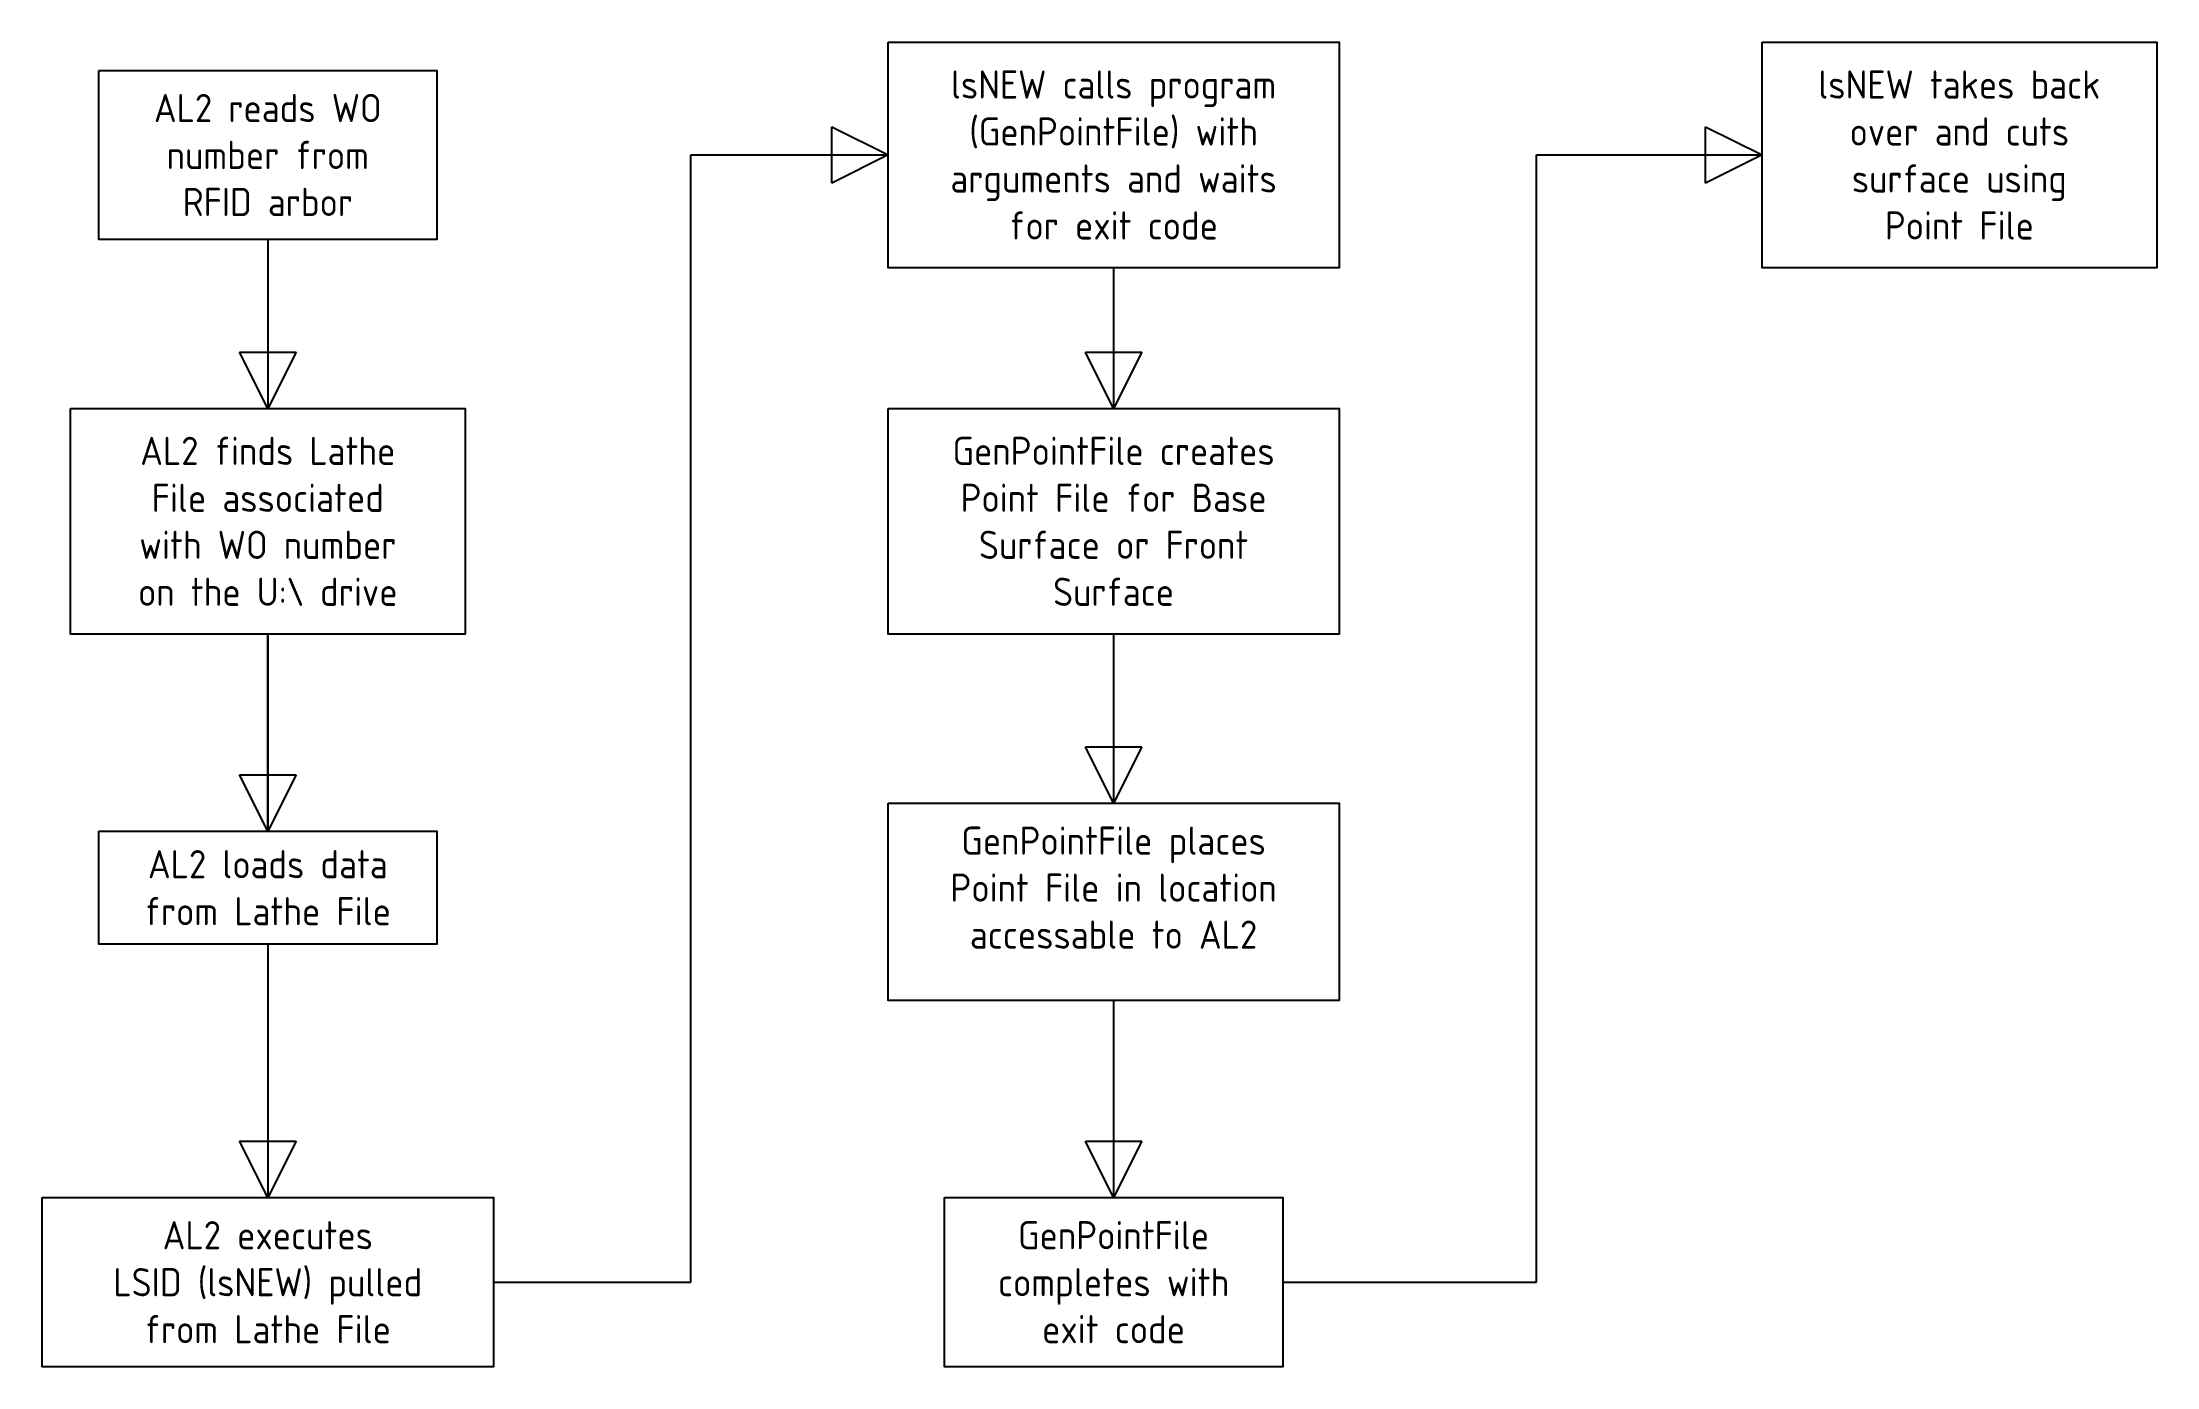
# Model space of a CAD drawing. Header units: millimetres. Extents: x 2 to 77, y 117 to 164.
import ezdxf

# ---------------------------------------------------------------- set-up
doc = ezdxf.new("R2010")
doc.units = ezdxf.units.MM
doc.layers.get('0').update_dxf_attribs({"linetype": 'CONTINUOUS'})
doc.styles.add('iso', font='iso')

msp = doc.modelspace()

# ---------------------------------------------------------------- linework, layer by layer
for p, q in [((30, 159), (30, 161)), ((30, 161), (32, 160)), ((61, 159), (61, 161)), ((61, 161), (63, 160)), ((25, 120), (25, 160)), ((25, 160), (32, 160)), ((32, 160), (30, 159)), ((55, 120), (55, 160)), ((55, 160), (63, 160)), ((63, 160), (61, 159)), ((10, 157), (10, 151)), ((40, 156), (40, 151)), ((10, 151), (9, 153)), ((9, 153), (11, 153)), ((11, 153), (10, 151)), ((40, 151), (39, 153)), ((39, 153), (41, 153)), ((41, 153), (40, 151)), ((40, 143), (40, 137)), ((40, 137), (39, 139)), ((39, 139), (41, 139)), ((41, 139), (40, 137)), ((10, 136), (9, 138)), ((9, 138), (11, 138)), ((11, 138), (10, 136)), ((10, 132), (10, 123)), ((40, 130), (40, 123)), ((10, 123), (9, 125)), ((9, 125), (11, 125)), ((11, 125), (10, 123)), ((40, 123), (39, 125)), ((39, 125), (41, 125)), ((41, 125), (40, 123)), ((18, 120), (25, 120)), ((46, 120), (55, 120))]:
    msp.add_line(p, q)
for points in [[(32, 164), (48, 164), (48, 156), (32, 156)], [(63, 164), (77, 164), (77, 156), (63, 156)], [(4, 163), (16, 163), (16, 157), (4, 157)], [(3, 151), (17, 151), (17, 143), (3, 143)], [(32, 151), (48, 151), (48, 143), (32, 143)], [(10, 143), (10, 143), (10, 136), (10, 136)], [(32, 137), (48, 137), (48, 130), (32, 130)], [(4, 136), (16, 136), (16, 132), (4, 132)], [(2, 123), (18, 123), (18, 117), (2, 117)], [(34, 123), (46, 123), (46, 117), (34, 117)]]:
    msp.add_lwpolyline(points, close=True)

# ---------------------------------------------------------------- texts
at = {"char_height": 1, "attachment_point": 5, "style": 'iso'}
for s, insert, width in [('lsNEW calls program\\P(GenPointFile) with\\Parguments and waits\\Pfor exit code', (40, 160), 14.05594), ('lsNEW takes back\\Pover and cuts\\Psurface using\\PPoint File', (70, 160), 12.25076), ('AL2 reads WO\\Pnumber from\\PRFID arbor', (10, 160), 9.80594), ('AL2 finds Lathe\\PFile associated\\Pwith WO number\\Pon the U:\\ drive', (10, 147), 11.02778), ('GenPointFile creates\\PPoint File for Base\\PSurface or Front\\PSurface', (40, 147), 13.75), ('GenPointFile places\\PPoint File in location\\Paccessable to AL2', (40, 134), 14.02778), ('AL2 loads data\\Pfrom Lathe File', (10, 134), 10.38889), ('AL2 executes\\PLSID (lsNEW) pulled\\Pfrom Lathe File', (10, 120), 13.25038), ('GenPointFile\\Pcompletes with\\Pexit code', (40, 120), 9.86149)]:
    msp.add_mtext(s, dxfattribs=dict(at, insert=insert, width=width))

doc.saveas('drawing.dxf')
